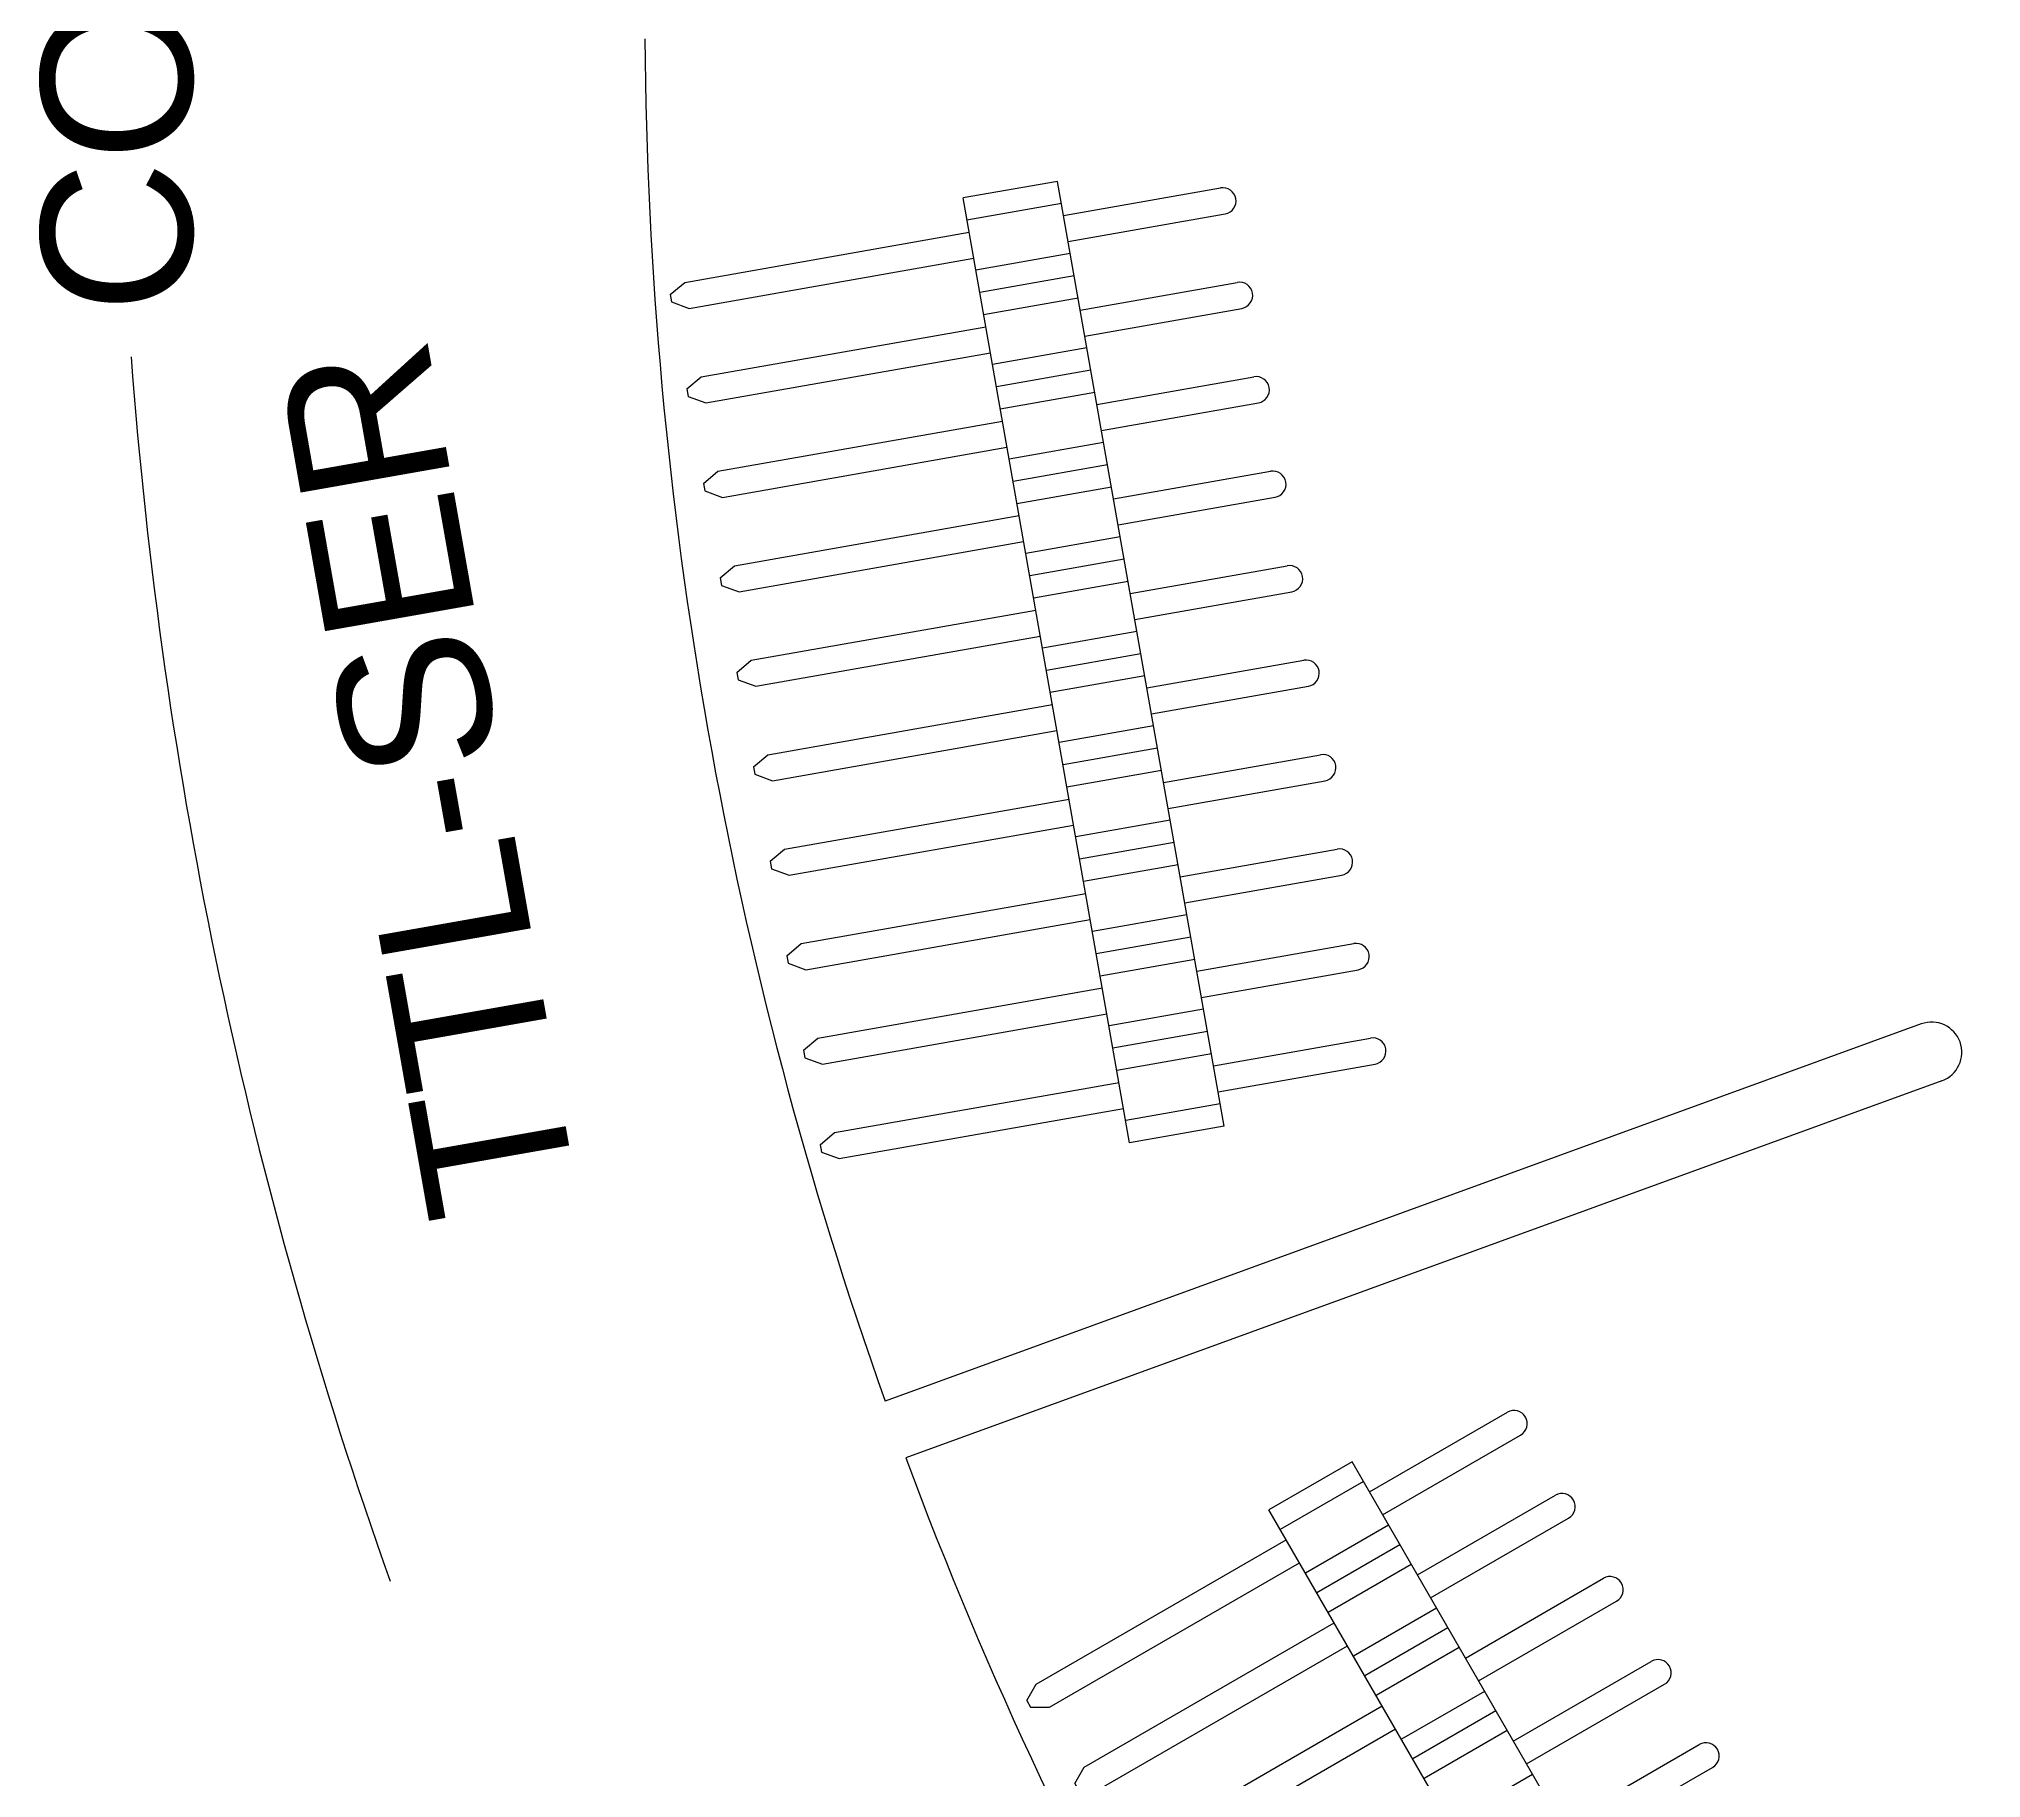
# Model space of a CAD drawing. Header units: millimetres. Extents: x -305 to 613, y 14 to 241.
# Drawn here: x 351.1 to 402.6, y 80.5 to 126.5 of the extents above; entities that cross this region are included whole.
import ezdxf

# ---------------------------------------------------------------- set-up
doc = ezdxf.new("R2010")
doc.units = ezdxf.units.MM
doc.header["$MEASUREMENT"] = 0
doc.layers.add('BOARD', color=4, linetype='Continuous', lineweight=30)
doc.layers.add('TOP_SILK', color=6, linetype='Continuous')
doc.styles.get("Standard").update_dxf_attribs({"font": 'DroidSansMono.ttf'})

# ---------------------------------------------------------------- blocks, each defined once
blk = doc.blocks.new('PCB-OUTLINE')
at = {"linetype": 'Continuous'}
for p, q in [((28.387, -140.654), (38.373, -168.09)), ((26.883, -141.201), (36.869, -168.637))]:
    blk.add_line(p, q, dxfattribs=at)
for centre, radius, start, end in [((27.635, -140.927), 0.8, 20, 200), ((0, -65), 110, 290.4167, 309.5833), ((0, -65), 110, 270.4167, 289.5833)]:
    blk.add_arc(centre, radius, start, end, dxfattribs=at)
blk = doc.blocks.new('HEADER-1x10-TOP-RA-SMT')
at = {"linetype": 'Continuous'}
for p, q in [((1.17, 10.62), (0.92, 10.187)), ((1.37, 10.62), (1.17, 10.62)), ((1.37, 10.62), (1.62, 10.187)), ((3.71, 10.62), (3.46, 10.187)), ((3.91, 10.62), (3.71, 10.62)), ((3.91, 10.62), (4.16, 10.187)), ((6.25, 10.62), (6, 10.187)), ((6.45, 10.62), (6.25, 10.62)), ((6.45, 10.62), (6.7, 10.187)), ((8.79, 10.62), (8.54, 10.187)), ((8.99, 10.62), (8.79, 10.62)), ((8.99, 10.62), (9.24, 10.187)), ((11.33, 10.62), (11.08, 10.187)), ((11.53, 10.62), (11.33, 10.62)), ((11.53, 10.62), (11.78, 10.187)), ((13.87, 10.62), (13.62, 10.187)), ((14.07, 10.62), (13.87, 10.62)), ((14.07, 10.62), (14.32, 10.187)), ((16.41, 10.62), (16.16, 10.187)), ((16.61, 10.62), (16.41, 10.62)), ((16.61, 10.62), (16.86, 10.187)), ((18.95, 10.62), (18.7, 10.187)), ((19.15, 10.62), (18.95, 10.62)), ((19.15, 10.62), (19.4, 10.187)), ((21.49, 10.62), (21.24, 10.187)), ((21.69, 10.62), (21.49, 10.62)), ((21.69, 10.62), (21.94, 10.187)), ((24.03, 10.62), (23.78, 10.187)), ((24.23, 10.62), (24.03, 10.62)), ((24.23, 10.62), (24.48, 10.187)), ((0.92, 10.187), (0.92, 2.54)), ((1.62, 10.187), (1.62, 2.54)), ((3.46, 10.187), (3.46, 2.54)), ((4.16, 10.187), (4.16, 2.54)), ((6, 10.187), (6, 2.54)), ((6.7, 10.187), (6.7, 2.54)), ((8.54, 10.187), (8.54, 2.54)), ((9.24, 10.187), (9.24, 2.54)), ((11.08, 10.187), (11.08, 2.54)), ((11.78, 10.187), (11.78, 2.54)), ((13.62, 10.187), (13.62, 2.54)), ((14.32, 10.187), (14.32, 2.54)), ((16.16, 10.187), (16.16, 2.54)), ((16.86, 10.187), (16.86, 2.54)), ((18.7, 10.187), (18.7, 2.54)), ((19.4, 10.187), (19.4, 2.54)), ((21.24, 10.187), (21.24, 2.54)), ((21.94, 10.187), (21.94, 2.54)), ((23.78, 10.187), (23.78, 2.54)), ((24.48, 10.187), (24.48, 2.54)), ((0, 0), (0, 2.54)), ((0, 2.54), (25.4, 2.54)), ((0.6, 0), (0.6, 2.54)), ((1.94, 0), (1.94, 2.54)), ((2.54, 0), (2.54, 2.54)), ((3.14, 0), (3.14, 2.54)), ((4.48, 0), (4.48, 2.54)), ((5.08, 0), (5.08, 2.54)), ((5.68, 0), (5.68, 2.54)), ((7.02, 0), (7.02, 2.54)), ((7.62, 0), (7.62, 2.54)), ((8.22, 0), (8.22, 2.54)), ((9.56, 0), (9.56, 2.54)), ((10.16, 0), (10.16, 2.54)), ((10.76, 0), (10.76, 2.54)), ((12.1, 0), (12.1, 2.54)), ((12.7, 0), (12.7, 2.54)), ((13.3, 0), (13.3, 2.54)), ((14.64, 0), (14.64, 2.54)), ((15.24, 0), (15.24, 2.54)), ((15.84, 0), (15.84, 2.54)), ((17.18, 0), (17.18, 2.54)), ((17.78, 0), (17.78, 2.54)), ((18.38, 0), (18.38, 2.54)), ((19.72, 0), (19.72, 2.54)), ((20.32, 0), (20.32, 2.54)), ((20.92, 0), (20.92, 2.54)), ((22.26, 0), (22.26, 2.54)), ((22.86, 0), (22.86, 2.54)), ((23.46, 0), (23.46, 2.54)), ((24.8, 0), (24.8, 2.54)), ((25.4, 0), (25.4, 2.54)), ((0, 0), (25.4, 0)), ((0.92, 0), (0.92, -4.22)), ((1.62, 0), (1.62, -4.22)), ((3.46, 0), (3.46, -4.22)), ((4.16, 0), (4.16, -4.22)), ((6, 0), (6, -4.22)), ((6.7, 0), (6.7, -4.22)), ((8.54, 0), (8.54, -4.22)), ((9.24, 0), (9.24, -4.22)), ((11.08, 0), (11.08, -4.22)), ((11.78, 0), (11.78, -4.22)), ((13.62, 0), (13.62, -4.22)), ((14.32, 0), (14.32, -4.22)), ((16.16, 0), (16.16, -4.22)), ((16.86, 0), (16.86, -4.22)), ((18.7, 0), (18.7, -4.22)), ((19.4, 0), (19.4, -4.22)), ((21.24, 0), (21.24, -4.22)), ((21.94, 0), (21.94, -4.22)), ((23.78, 0), (23.78, -4.22)), ((24.48, 0), (24.48, -4.22))]:
    blk.add_line(p, q, dxfattribs=at)
for centre in [(1.27, -4.22), (3.81, -4.22), (6.35, -4.22), (8.89, -4.22), (11.43, -4.22), (13.97, -4.22), (16.51, -4.22), (19.05, -4.22), (21.59, -4.22), (24.13, -4.22)]:
    blk.add_arc(centre, 0.35, 180, 0, dxfattribs=at)

msp = doc.modelspace()

# ---------------------------------------------------------------- linework, layer by layer
at = {"layer": 'TOP_SILK', "linetype": 'Continuous'}
msp.add_arc((477.169, 127.348), 123.943, 184.26629, 199.63018, dxfattribs=at)

# ---------------------------------------------------------------- block references
at = {"linetype": 'Continuous'}
for p, rotation in [((382.509, 97.761), 100), ((398.596, 66.874), 120)]:
    msp.add_blockref('HEADER-1x10-TOP-RA-SMT', p, dxfattribs=dict(at, rotation=rotation))
at = {"layer": 'BOARD', "linetype": 'Continuous', "rotation": 270}
msp.add_blockref('PCB-OUTLINE', (542.169, 127.348), dxfattribs=at)

# ---------------------------------------------------------------- texts
at = {"layer": 'TOP_SILK', "linetype": 'Continuous', "char_height": 0.2, "width": 20.91329, "attachment_point": 5}
for s, insert, rotation in [('{\\fArial|b0|i0|c0|p0;\\H20x;COM1}', (353.214, 127.348), 90), ('{\\fArial|b0|i0|c0|p0;\\H20x;TTL-SER}', (361.454, 106.944), 100)]:
    msp.add_mtext(s, dxfattribs=dict(at, insert=insert, rotation=rotation))

doc.saveas('drawing.dxf')
